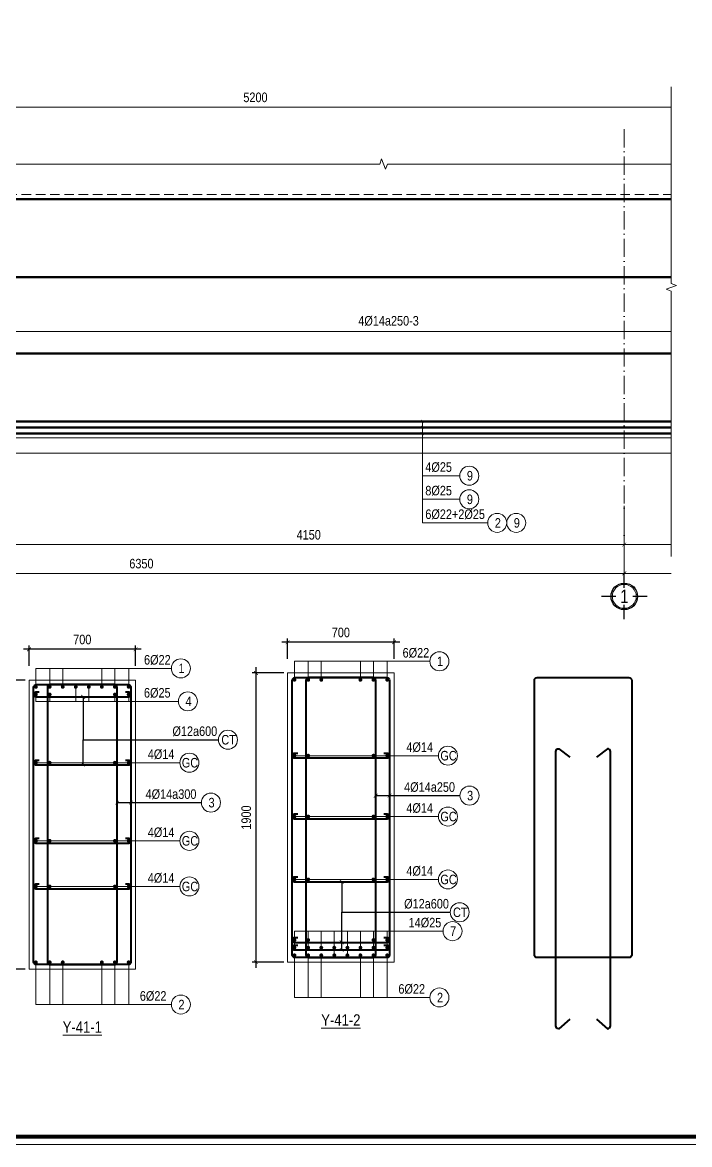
# Model space of a CAD drawing. Header units: millimetres. Extents: x 3014920 to 3563667, y -1638653 to -1356471.
# Drawn here: x 3249806 to 3254193, y -1620686 to -1613312 of the extents above; entities that cross this region are included whole.
import ezdxf
from ezdxf.enums import TextEntityAlignment as Align
from ezdxf.xclip import XClip

# ---------------------------------------------------------------- set-up
doc = ezdxf.new("R2010")
doc.units = ezdxf.units.MM
doc.header["$MEASUREMENT"] = 0
doc.header["$XCLIPFRAME"] = 0
doc.header["$PDMODE"] = 2
for name, pattern in [('6 TANG DIEN HINH 14-15$0$ACAD_ISO10W100', [18, 12, -3, 0, -3]), ('ACAD_ISO04W100', [30, 24, -3, 0, -3]), ('HIDDEN', [0.375, 0.25, -0.125])]:
    doc.linetypes.add(name, pattern=pattern)
doc.layers.get('0').update_dxf_attribs({"lineweight": 9})
doc.layers.get('Defpoints').update_dxf_attribs({"color": 10, "lineweight": 0})
for name, color, linetype, lineweight in [('2', 2, 'Continuous', 20), ('CDAI', 21, 'Continuous', 40), ('CTHEP', 50, 'Continuous', 50), ('DBAO', 90, 'Continuous', 13), ('DGIONG', 130, 'Continuous', 13), ('KTH', 154, 'Continuous', 9), ('Net khuat', 8, 'HIDDEN', 13), ('TEXT', 7, 'Continuous', 15), ('TRUC', 251, 'ACAD_ISO04W100', 9)]:
    doc.layers.add(name, color=color, linetype=linetype, lineweight=lineweight)
doc.layers.add('8', color=8, linetype='Continuous')
doc.styles.add('HELVECONDENSE', font='VHELVCN_0.TTF')
doc.styles.add('Star-HelCon', font='VHELVCN_0.TTF')
doc.styles.add('TTP-HelCon', font='VHELVCN_0.TTF')
doc.styles.add('VNI-HELVE-CONDENSE', font='VHELVCN_0.TTF')
doc.dimstyles.new('kc-25', dxfattribs={"dimtxt": 62.5, "dimasz": 20, "dimexe": 20, "dimexo": 50, "dimgap": 25, "dimtad": 3, "dimdec": 0, "dimzin": 0, "dimdsep": 46, "dimtxsty": 'VNI-HELVE-CONDENSE', "dimblk": 'DIM', "dimcen": 2.5, "dimclrd": 256, "dimclre": 154, "dimclrt": 7, "dimaunit": 1, "dimadec": 0, "dimazin": 0, "dimtfac": 1, "dimtdec": 0, "dimtix": 1, "dimtmove": 0, "dimatfit": 3, "dimldrblk": 'DOT', "dimfxl": 1, "dimtolj": 1, "dimtzin": 0, "dimarcsym": 0})
doc.dimstyles.new('TTP-25', dxfattribs={"dimscale": 25, "dimtxt": 2.5, "dimasz": 1, "dimexe": 1, "dimexo": 1, "dimgap": 0.09, "dimtad": 0, "dimdec": 4, "dimrnd": 1, "dimzin": 9, "dimdsep": 46, "dimtxsty": 'TTP-HelCon', "dimblk": 'ARCHTICK', "dimcen": 0.09, "dimdle": 1.5, "dimclrd": 256, "dimclre": 256, "dimclrt": 7, "dimadec": 0, "dimazin": 0, "dimtfac": 1, "dimtdec": 4, "dimtmove": 0, "dimatfit": 3, "dimldrblk": 'ARCHTICK', "dimfxl": 1, "dimtvp": 1, "dimtolj": 1, "dimtzin": 0, "dimarcsym": 0})

# ---------------------------------------------------------------- blocks, each defined once
blk = doc.blocks.new('_ArchTick')
at = {"color": 0, "linetype": 'ByBlock', "const_width": 0.15}
blk.add_lwpolyline([(-0.5, -0.5), (0.5, 0.5)], dxfattribs=at)
blk = doc.blocks.new('*D1970')
at = {"layer": 'Defpoints', "color": 0, "transparency": 16777216}
for p in [(67125, -602.9), (72424.8, -602.9), (67125, -901.2)]:
    blk.add_point(p, dxfattribs=at)
at = {"layer": 'KTH', "lineweight": -2, "transparency": 16777216}
for p, q in [((67125, -627.9), (67125, -926.2)), ((72424.8, -627.9), (72424.8, -926.2)), ((72462.3, -901.2), (67087.5, -901.2))]:
    blk.add_line(p, q, dxfattribs=at)
at = {"layer": 'KTH', "lineweight": -2, "transparency": 16777216, "xscale": 25, "yscale": 25, "zscale": 25}
for p, rotation in [((67125, -901.2), 179.9999999866598), ((72424.8, -901.2), 359.9999999866598)]:
    blk.add_blockref('_ArchTick', p, dxfattribs=dict(at, rotation=rotation))
at = {"layer": 'KTH', "color": 7, "transparency": 16777216, "insert": (69774.9, -831.3), "char_height": 62.5, "attachment_point": 5, "rotation": 360, "style": 'TTP-HelCon'}
blk.add_mtext('\\A1;4Þ14a250-3', dxfattribs=at)
blk = doc.blocks.new('*D1974')
at = {"layer": 'Defpoints', "color": 0, "transparency": 16777216}
for p in [(72374.8, 574), (67175, 200), (72374.8, 200)]:
    blk.add_point(p, dxfattribs=at)
at = {"layer": 'KTH', "lineweight": -2, "transparency": 16777216}
for p, q in [((67175, 225), (67175, 599)), ((72374.8, 225), (72374.8, 599)), ((67137.5, 574), (72412.3, 574))]:
    blk.add_line(p, q, dxfattribs=at)
at = {"layer": 'KTH', "lineweight": -2, "transparency": 16777216, "xscale": 25, "yscale": 25, "zscale": 25, "rotation": 180}
blk.add_blockref('_ArchTick', (67175, 574), dxfattribs=at)
at = {"layer": 'KTH', "lineweight": -2, "transparency": 16777216, "xscale": 25, "yscale": 25, "zscale": 25}
blk.add_blockref('_ArchTick', (72374.8, 574), dxfattribs=at)
at = {"layer": 'KTH', "color": 7, "transparency": 16777216, "insert": (68899.9, 637.8), "char_height": 62.5, "attachment_point": 5, "style": 'TTP-HelCon'}
blk.add_mtext('\\A1;5200', dxfattribs=at)
blk = doc.blocks.new('*D1976')
at = {"layer": 'Defpoints', "color": 0, "transparency": 16777216}
for p in [(64975, -2020.8), (71325, -2020.8), (71325, -2490.3)]:
    blk.add_point(p, dxfattribs=at)
at = {"layer": 'KTH', "lineweight": -2, "transparency": 16777216}
for p, q in [((64975, -2045.8), (64975, -2515.3)), ((71325, -2045.8), (71325, -2515.3)), ((64937.5, -2490.3), (71362.5, -2490.3))]:
    blk.add_line(p, q, dxfattribs=at)
at = {"layer": 'KTH', "lineweight": -2, "transparency": 16777216, "xscale": 25, "yscale": 25, "zscale": 25, "rotation": 180}
blk.add_blockref('_ArchTick', (64975, -2490.3), dxfattribs=at)
at = {"layer": 'KTH', "lineweight": -2, "transparency": 16777216, "xscale": 25, "yscale": 25, "zscale": 25}
blk.add_blockref('_ArchTick', (71325, -2490.3), dxfattribs=at)
at = {"layer": 'KTH', "color": 7, "transparency": 16777216, "insert": (68150, -2426.4), "char_height": 62.5, "attachment_point": 5, "style": 'TTP-HelCon'}
blk.add_mtext('\\A1;6350', dxfattribs=at)
blk = doc.blocks.new('*D1977')
at = {"layer": 'Defpoints', "color": 0, "transparency": 16777216}
for p in [(71325, -2020.8), (82475, -2020.8), (82475, -2490.3)]:
    blk.add_point(p, dxfattribs=at)
at = {"layer": 'KTH', "lineweight": -2, "transparency": 16777216}
for p, q in [((71325, -2045.8), (71325, -2515.3)), ((82475, -2045.8), (82475, -2515.3)), ((71287.5, -2490.3), (82512.5, -2490.3))]:
    blk.add_line(p, q, dxfattribs=at)
at = {"layer": 'KTH', "lineweight": -2, "transparency": 16777216, "xscale": 25, "yscale": 25, "zscale": 25, "rotation": 180}
blk.add_blockref('_ArchTick', (71325, -2490.3), dxfattribs=at)
at = {"layer": 'KTH', "lineweight": -2, "transparency": 16777216, "xscale": 25, "yscale": 25, "zscale": 25}
blk.add_blockref('_ArchTick', (82475, -2490.3), dxfattribs=at)
at = {"layer": 'KTH', "color": 7, "transparency": 16777216, "insert": (76900, -2426.4), "char_height": 62.5, "attachment_point": 5, "style": 'TTP-HelCon'}
blk.add_mtext('\\A1;11150', dxfattribs=at)
blk = doc.blocks.new('dau truc')
blk.add_circle((0, 0), 180)
at = {"layer": '8'}
for p, q in [((0, 127), (0, 345)), ((-127, 0), (-345, 0)), ((0, -345), (0, -127)), ((345, 0), (127, 0))]:
    blk.add_line(p, q, dxfattribs=at)
blk.add_circle((0, 0), 200, dxfattribs=at)
at = {"layer": 'TEXT', "style": 'HELVECONDENSE'}
blk.add_attdef('A', text='', height=233, dxfattribs=at).set_placement((0, 0), align=Align.MIDDLE)
blk = doc.blocks.new('*D2000')
at = {"layer": 'Defpoints', "color": 0, "transparency": 16777216}
for p in [(67175, -2020.8), (71325, -2020.8), (67175, -2300.6)]:
    blk.add_point(p, dxfattribs=at)
at = {"layer": 'KTH', "lineweight": -2, "transparency": 16777216}
for p, q in [((67175, -2045.8), (67175, -2325.6)), ((71325, -2045.8), (71325, -2325.6)), ((71362.5, -2300.6), (67137.5, -2300.6))]:
    blk.add_line(p, q, dxfattribs=at)
at = {"layer": 'KTH', "lineweight": -2, "transparency": 16777216, "xscale": 25, "yscale": 25, "zscale": 25, "rotation": 180}
blk.add_blockref('_ArchTick', (67175, -2300.6), dxfattribs=at)
at = {"layer": 'KTH', "lineweight": -2, "transparency": 16777216, "xscale": 25, "yscale": 25, "zscale": 25}
blk.add_blockref('_ArchTick', (71325, -2300.6), dxfattribs=at)
at = {"layer": 'KTH', "color": 7, "transparency": 16777216, "insert": (69250, -2236.8), "char_height": 62.5, "attachment_point": 5, "style": 'TTP-HelCon'}
blk.add_mtext('\\A1;4150', dxfattribs=at)
blk = doc.blocks.new('DIM')
h = blk.add_hatch(color=1)
h.paths.add_polyline_path([(0.49, 0.29, 1), (0.29, 0.49), (-0.19, 0), (0.19, 0)])
h.paths.add_polyline_path([(0.19, 0), (-0.19, 0), (-0.49, -0.29, 1), (-0.29, -0.49)])
at = {"color": 9}
for p, q in [((-0.19, 0), (-1.5, 0)), ((0.19, 0), (1.5, 0))]:
    blk.add_line(p, q, dxfattribs=at)
at = {"color": 1}
for p, q in [((-0.49, -0.29), (0.29, 0.49)), ((-0.29, -0.49), (0.49, 0.29)), ((-0.19, 0), (0.19, 0))]:
    blk.add_line(p, q, dxfattribs=at)
blk.add_arc((-0.39, -0.39), 0.138, 135, 315, dxfattribs=at)
blk = doc.blocks.new('*D2004')
at = {"layer": 'Defpoints', "color": 0, "transparency": 16777216}
for p in [(71325, -2020.8), (74874.8, -2020.8), (74874.8, -2300.6)]:
    blk.add_point(p, dxfattribs=at)
at = {"layer": 'KTH', "lineweight": -2, "transparency": 16777216}
for p, q in [((71325, -2045.8), (71325, -2325.6)), ((74874.8, -2045.8), (74874.8, -2325.6)), ((71287.5, -2300.6), (74912.3, -2300.6))]:
    blk.add_line(p, q, dxfattribs=at)
at = {"layer": 'KTH', "lineweight": -2, "transparency": 16777216, "xscale": 25, "yscale": 25, "zscale": 25, "rotation": 180}
blk.add_blockref('_ArchTick', (71325, -2300.6), dxfattribs=at)
at = {"layer": 'KTH', "lineweight": -2, "transparency": 16777216, "xscale": 25, "yscale": 25, "zscale": 25}
blk.add_blockref('_ArchTick', (74874.8, -2300.6), dxfattribs=at)
at = {"layer": 'KTH', "color": 7, "transparency": 16777216, "insert": (73099.9, -2236.8), "char_height": 62.5, "attachment_point": 5, "style": 'TTP-HelCon'}
blk.add_mtext('\\A1;3550', dxfattribs=at)
blk = doc.blocks.new('*D1032')
at = {"layer": 'Defpoints', "color": 0, "ltscale": 500, "transparency": 16777216}
for p in [(3249849.6, -1617430.6), (3249849.6, -1617563.9), (3250549.6, -1617563.9)]:
    blk.add_point(p, dxfattribs=at)
at = {"layer": 'KTH', "lineweight": -2, "ltscale": 500, "transparency": 16777216}
for p, q in [((3249849.6, -1617538.9), (3249849.6, -1617405.6)), ((3250549.6, -1617538.9), (3250549.6, -1617405.6)), ((3250587.1, -1617430.6), (3249812.1, -1617430.6))]:
    blk.add_line(p, q, dxfattribs=at)
at = {"layer": 'KTH', "lineweight": -2, "ltscale": 500, "transparency": 16777216, "xscale": 25, "yscale": 25, "zscale": 25, "rotation": 180}
blk.add_blockref('_ArchTick', (3249849.6, -1617430.6), dxfattribs=at)
at = {"layer": 'KTH', "lineweight": -2, "ltscale": 500, "transparency": 16777216, "xscale": 25, "yscale": 25, "zscale": 25}
blk.add_blockref('_ArchTick', (3250549.6, -1617430.6), dxfattribs=at)
at = {"layer": 'KTH', "color": 7, "ltscale": 500, "transparency": 16777216, "insert": (3250199.6, -1617366.8), "char_height": 62.5, "attachment_point": 5, "style": 'TTP-HelCon'}
blk.add_mtext('\\A1;700', dxfattribs=at)
blk = doc.blocks.new('*D1033')
at = {"layer": 'Defpoints', "color": 0, "ltscale": 500, "transparency": 16777216}
for p in [(3251549.7, -1617586.6), (3251341.4, -1619486.6), (3251549.7, -1619486.6)]:
    blk.add_point(p, dxfattribs=at)
at = {"layer": 'KTH', "lineweight": -2, "ltscale": 500, "transparency": 16777216}
for p, q in [((3251341.4, -1617549.1), (3251341.4, -1619524.1)), ((3251524.7, -1617586.6), (3251316.4, -1617586.6)), ((3251524.7, -1619486.6), (3251316.4, -1619486.6))]:
    blk.add_line(p, q, dxfattribs=at)
at = {"layer": 'KTH', "lineweight": -2, "ltscale": 500, "transparency": 16777216, "xscale": 25, "yscale": 25, "zscale": 25}
for p, rotation in [((3251341.4, -1617586.6), 90), ((3251341.4, -1619486.6), 270)]:
    blk.add_blockref('_ArchTick', p, dxfattribs=dict(at, rotation=rotation))
at = {"layer": 'KTH', "color": 7, "ltscale": 500, "transparency": 16777216, "insert": (3251277.6, -1618536.6), "char_height": 62.5, "attachment_point": 5, "rotation": 90, "style": 'TTP-HelCon'}
blk.add_mtext('\\A1;1900', dxfattribs=at)
blk = doc.blocks.new('*D1034')
at = {"layer": 'Defpoints', "color": 0, "ltscale": 500, "transparency": 16777216}
for p in [(3251549.7, -1617384.4), (3251549.7, -1617517.6), (3252249.7, -1617517.6)]:
    blk.add_point(p, dxfattribs=at)
at = {"layer": 'KTH', "lineweight": -2, "ltscale": 500, "transparency": 16777216}
for p, q in [((3252287.2, -1617384.4), (3251512.2, -1617384.4)), ((3251549.7, -1617492.6), (3251549.7, -1617359.4)), ((3252249.7, -1617492.6), (3252249.7, -1617359.4))]:
    blk.add_line(p, q, dxfattribs=at)
at = {"layer": 'KTH', "lineweight": -2, "ltscale": 500, "transparency": 16777216, "xscale": 25, "yscale": 25, "zscale": 25, "rotation": 180}
blk.add_blockref('_ArchTick', (3251549.7, -1617384.4), dxfattribs=at)
at = {"layer": 'KTH', "lineweight": -2, "ltscale": 500, "transparency": 16777216, "xscale": 25, "yscale": 25, "zscale": 25}
blk.add_blockref('_ArchTick', (3252249.7, -1617384.4), dxfattribs=at)
at = {"layer": 'KTH', "color": 7, "ltscale": 500, "transparency": 16777216, "insert": (3251899.7, -1617320.5), "char_height": 62.5, "attachment_point": 5, "style": 'TTP-HelCon'}
blk.add_mtext('\\A1;700', dxfattribs=at)
blk = doc.blocks.new('*D1035')
at = {"layer": 'Defpoints', "color": 0, "ltscale": 500, "transparency": 16777216}
for p in [(3249849.6, -1617632.9), (3249641.4, -1619532.9), (3249849.6, -1619532.9)]:
    blk.add_point(p, dxfattribs=at)
at = {"layer": 'KTH', "lineweight": -2, "ltscale": 500, "transparency": 16777216}
for p, q in [((3249641.4, -1617595.4), (3249641.4, -1619570.4)), ((3249824.6, -1617632.9), (3249616.4, -1617632.9)), ((3249824.6, -1619532.9), (3249616.4, -1619532.9))]:
    blk.add_line(p, q, dxfattribs=at)
at = {"layer": 'KTH', "lineweight": -2, "ltscale": 500, "transparency": 16777216, "xscale": 25, "yscale": 25, "zscale": 25}
for p, rotation in [((3249641.4, -1617632.9), 90), ((3249641.4, -1619532.9), 270)]:
    blk.add_blockref('_ArchTick', p, dxfattribs=dict(at, rotation=rotation))
at = {"layer": 'KTH', "color": 7, "ltscale": 500, "transparency": 16777216, "insert": (3249577.6, -1618582.9), "char_height": 62.5, "attachment_point": 5, "rotation": 90, "style": 'TTP-HelCon'}
blk.add_mtext('\\A1;1900', dxfattribs=at)
blk = doc.blocks.new('CHG_XX_Khung ten')
blk.add_lwpolyline([(15, 579), (826, 579), (826, 15), (15, 15)], close=True)
at = {"color": 4, "linetype": 'Continuous', "const_width": 1}
blk.add_lwpolyline([(17, 577), (824, 577), (824, 17), (17, 17)], close=True, dxfattribs=at)
blk = doc.blocks.new('2Y-41')
at = {"layer": 'CTHEP'}
for p, q in [((82396.41101, -543.33333), (55377.68973, -543.33334)), ((82406.41441, -1042.98856), (55385.81644, -1048.01558))]:
    blk.add_line(p, q, dxfattribs=at)
for points in [[(55298.38218, -530), (55298.38218, -30), (82444.99991, -30)], [(55299.54167, -870), (55299.54167, -1570), (82444.99991, -1570), (82444.99991, -870)], [(64374.9999, -1491.05196), (74874.81131, -1491.05413)], [(64374.9999, -1531.05195), (74874.81131, -1531.05413)]]:
    blk.add_lwpolyline(points, dxfattribs=at)
at = {"layer": 'DBAO', "linetype": 'Continuous'}
blk.add_line((55275.26113, -1600), (82474.99991, -1600), dxfattribs=at)
at = {"layer": 'DBAO', "linetype": 'Continuous', "flags": 128}
blk.add_lwpolyline([(55274.99991, 0), (55275.27746, -1700), (82474.99991, -1700), (82474.99991, 0)], dxfattribs=at)
at = {"layer": 'DGIONG', "linetype": 'Continuous', "flags": 128}
blk.add_lwpolyline([(72424.78985, 200), (69767.04188, 200), (69754.54188, 165.65653), (69729.54188, 234.34347), (69717.04188, 200), (67124.96664, 200.00195)], dxfattribs=at)
at = {"layer": 'DGIONG'}
for centre in [(70305.78773, -1848.27816), (70305.78768, -2003.25916), (70489.48068, -2158.24011), (70614.48068, -2158.24011)]:
    blk.add_circle(centre, 62.5, dxfattribs=at)
at = {"layer": 'Net khuat', "ltscale": 250}
blk.add_line((67174.98164, 0.00195), (72374.78985, 0), dxfattribs=at)
at = {"layer": 'TRUC', "linetype": '6 TANG DIEN HINH 14-15$0$ACAD_ISO10W100', "ltscale": 10, "elevation": 0}
blk.add_lwpolyline([(71324.99991, 429.57332), (71324.99991, -2341.26711)], dxfattribs=at)
at = {"layer": '2', "ltscale": 300}
ref = blk.add_blockref('dau truc', (71324.99991, -2641.13717), dxfattribs=dict(at, xscale=0.436713129747659, yscale=0.436713129747659, zscale=0.436713129747659))
ref.add_attrib('A', '1', dxfattribs={"layer": 'TEXT', "height": 87.5, "style": 'HELVECONDENSE'}).set_placement((71324.99991, -2641.13717), align=Align.MIDDLE)
at = {"layer": 'TEXT', "style": 'TTP-HelCon'}
for s, p in [('4Þ25', (70016.67285, -1822.42516, 0)), ('8Þ25', (70016.6728, -1977.40617, 0)), ('6Þ22+2Þ25', (70016.6728, -2132.38717, 0))]:
    blk.add_text(s, height=62.5, dxfattribs=at).set_placement(p)
at = {"layer": 'TEXT', "style": 'Star-HelCon'}
for s, p in [('9', (70309.95439, -1848.27816)), ('9', (70309.95434, -2003.25916)), ('2', (70493.64734, -2158.24011)), ('9', (70618.64734, -2158.24011))]:
    blk.add_text(s, height=62.5, dxfattribs=at).set_placement(p, align=Align.MIDDLE)
at = {"layer": 'KTH', "color": 5}
for base, p1, p2, picture, middle in [((72374.78985, 574.00461), (67174.98164, 200.00191), (72374.78985, 200), '*D1974', (68899.89488, 574.00461)), ((71324.99991, -2490.27263), (64974.99991, -2020.77826), (71324.99991, -2020.77826), '*D1976', (68149.99991, -2490.27263))]:
    dim = blk.add_linear_dim(base=base, p1=p1, p2=p2, dimstyle='TTP-25', override={"dimtmove": 1}, dxfattribs=at)
    dim.commit()
    dim.dimension.update_dxf_attribs({"geometry": picture, "text_midpoint": middle, "dimtype": 160})
at = {"layer": 'KTH'}
dim = blk.add_linear_dim(base=(67124.9924, -901.20007), p1=(72424.81744, -602.86333), p2=(67124.9924, -602.86333), angle=179.999999987, text='4Þ14a250-3', dimstyle='TTP-25', override={"dimtmove": 1}, dxfattribs=at)
dim.commit()
dim.dimension.update_dxf_attribs({"geometry": '*D1970', "text_midpoint": (69774.90492, -831.28341)})
for base, p2, picture, middle in [((67174.9999, -2300.62409), (67174.9999, -2020.77826), '*D2000', (69249.9999, -2236.79075)), ((74874.81131, -2300.62409), (74874.81131, -2020.77826), '*D2004', (73099.90561, -2236.79075))]:
    dim = blk.add_linear_dim(base=base, p1=(71324.99991, -2020.77826), p2=p2, angle=180, dimstyle='TTP-25', override={"dimtmove": 1}, dxfattribs=at)
    dim.commit()
    dim.dimension.update_dxf_attribs({"geometry": picture, "text_midpoint": middle})
at = {"layer": 'KTH', "color": 5}
dim = blk.add_linear_dim(base=(82474.99991, -2490.27263), p1=(71324.99991, -2020.77826), p2=(82474.99991, -2020.77826), dimstyle='TTP-25', override={"dimtmove": 1}, dxfattribs=at)
dim.commit()
dim.dimension.update_dxf_attribs({"geometry": '*D1977', "text_midpoint": (76899.99991, -2426.4393)})
at = {"layer": 'DGIONG'}
for points in [[(69998.161, -1531.05412), (69998.16077, -2003.25911), (70243.28768, -2003.25911)], [(69998.16105, -1491.05413), (69998.16082, -1848.27811), (70243.28773, -1848.27811)], [(69998.16095, -1571.05412), (69998.16077, -2158.24011), (70426.98068, -2158.24011)]]:
    blk.add_leader(points, dimstyle='kc-25', override={"dimtad": 0, "dimldrblk": 'ArchTick', "dimfxl": 100, "dimarcsym": 1}, dxfattribs=at)

msp = doc.modelspace()

# ---------------------------------------------------------------- linework, layer by layer
at = {"layer": 'CDAI', "elevation": 0}
for points in [[(3251598.40864, -1617616.61203), (3252200.90864, -1617616.61203, -0.4142135624), (3252219.65864, -1617635.36203), (3252219.65864, -1619437.86203, -0.4142135624), (3252200.90864, -1619456.61203), (3251598.40864, -1619456.61203, -0.4142135624), (3251579.65864, -1619437.86203), (3251579.65864, -1617635.36203, -0.4142135624)], [(3252110.19435, -1617616.61203), (3251689.12292, -1617616.61203, 0.4142135624), (3251670.37292, -1617635.36203), (3251670.37292, -1619437.86203, 0.4142135624), (3251689.12292, -1619456.61203), (3252110.19435, -1619456.61203, 0.4142135624), (3252128.94435, -1619437.86203), (3252128.94435, -1617635.36203, 0.4142135624)], [(3253191.19296, -1617616.61203), (3253793.69296, -1617616.61203, -0.4142135624), (3253812.44296, -1617635.36203), (3253812.44296, -1619437.86203, -0.4142135624), (3253793.69296, -1619456.61203), (3253191.19296, -1619456.61203, -0.4142135624), (3253172.44296, -1619437.86203), (3253172.44296, -1617635.36203, -0.4142135624)], [(3249898.37541, -1617662.88656), (3250500.87541, -1617662.88656, -0.4142135624), (3250519.62541, -1617681.63656), (3250519.62541, -1619484.13656, -0.4142135624), (3250500.87541, -1619502.88656), (3249898.37541, -1619502.88656, -0.4142135624), (3249879.62541, -1619484.13656), (3249879.62541, -1617681.63656, -0.4142135624)], [(3250410.16113, -1617662.88656), (3249989.0897, -1617662.88656, 0.4142135624), (3249970.3397, -1617681.63656), (3249970.3397, -1619484.13657, 0.4142135624), (3249989.0897, -1619502.88657), (3250410.16113, -1619502.88656, 0.4142135624), (3250428.91113, -1619484.13656), (3250428.91113, -1617681.63656, 0.4142135624)]]:
    msp.add_lwpolyline(points, format="xyb", close=True, dxfattribs=at)
for points in [[(3249916.5454, -1617712.88656), (3249894.62541, -1617712.88656, 0.4142135624), (3249879.62541, -1617727.88656, 0.4142135624), (3249894.62541, -1617742.88656), (3250504.62541, -1617742.88656, 0.4142135624), (3250519.62541, -1617727.88656, 0.4142135624), (3250504.62541, -1617712.88656), (3250482.70542, -1617712.88656)], [(3251616.57863, -1618114.94536), (3251594.65864, -1618114.94536, 0.4142135624), (3251579.65864, -1618129.94536, 0.4142135624), (3251594.65864, -1618144.94536), (3252204.65864, -1618144.94536, 0.4142135624), (3252219.65864, -1618129.94536, 0.4142135624), (3252204.65864, -1618114.94536), (3252182.73864, -1618114.94536)], [(3253404.74981, -1619861.34976), (3253331.90725, -1619924.28318, -0.4142135624), (3253313.15725, -1619905.53318), (3253313.15725, -1618103.03318, -0.4142135624), (3253331.90725, -1618084.28318), (3253404.74981, -1618140.68795)], [(3253580.13612, -1619861.34976), (3253652.97868, -1619924.28318, 0.4142135624), (3253671.72868, -1619905.53318), (3253671.72868, -1618103.03318, 0.4142135624), (3253652.97868, -1618084.28318), (3253580.13612, -1618140.68795)], [(3249916.5454, -1618161.21989), (3249894.62541, -1618161.21989, 0.4142135624), (3249879.62541, -1618176.21989, 0.4142135624), (3249894.62541, -1618191.21989), (3250504.62541, -1618191.21989, 0.4142135624), (3250519.62541, -1618176.21989, 0.4142135624), (3250504.62541, -1618161.21989), (3250482.70542, -1618161.21989)], [(3251616.57863, -1618514.94536), (3251594.65864, -1618514.94536, 0.4142135624), (3251579.65864, -1618529.94536, 0.4142135624), (3251594.65864, -1618544.94536), (3252204.65864, -1618544.94536, 0.4142135624), (3252219.65864, -1618529.94536, 0.4142135624), (3252204.65864, -1618514.94536), (3252182.73864, -1618514.94536)], [(3249916.5454, -1618674.55323), (3249894.62541, -1618674.55323, 0.4142135624), (3249879.62541, -1618689.55323, 0.4142135624), (3249894.62541, -1618704.55323), (3250504.62541, -1618704.55323, 0.4142135624), (3250519.62541, -1618689.55323, 0.4142135624), (3250504.62541, -1618674.55323), (3250482.70542, -1618674.55323)], [(3251616.57863, -1618928.27869), (3251594.65864, -1618928.27869, 0.4142135624), (3251579.65864, -1618943.27869, 0.4142135624), (3251594.65864, -1618958.27869), (3252204.65864, -1618958.27869, 0.4142135624), (3252219.65864, -1618943.27869, 0.4142135624), (3252204.65864, -1618928.27869), (3252182.73864, -1618928.27869)], [(3249916.5454, -1618974.55323), (3249894.62541, -1618974.55323, 0.4142135624), (3249879.62541, -1618989.55323, 0.4142135624), (3249894.62541, -1619004.55323), (3250504.62541, -1619004.55323, 0.4142135624), (3250519.62541, -1618989.55323, 0.4142135624), (3250504.62541, -1618974.55323), (3250482.70542, -1618974.55323)], [(3251616.57863, -1619326.61203), (3251594.65864, -1619326.61203, 0.4142135624), (3251579.65864, -1619341.61203, 0.4142135624), (3251594.65864, -1619356.61203), (3252204.65864, -1619356.61203, 0.4142135624), (3252219.65864, -1619341.61203, 0.4142135624), (3252204.65864, -1619326.61203), (3252182.73864, -1619326.61203)], [(3251616.57863, -1619376.61203), (3251594.65864, -1619376.61203, 0.4142135624), (3251579.65864, -1619391.61203, 0.4142135624), (3251594.65864, -1619406.61203), (3252204.65864, -1619406.61203, 0.4142135624), (3252219.65864, -1619391.61203, 0.4142135624), (3252204.65864, -1619376.61203), (3252182.73864, -1619376.61203)]]:
    msp.add_lwpolyline(points, format="xyb", dxfattribs=at)
at = {"layer": 'CTHEP', "const_width": 12.5, "elevation": 0}
for points in [[(3251588.40864, -1617631.61203, 1), (3251600.90864, -1617631.61203, 1)], [(3251679.12292, -1617631.61203, -1), (3251691.62292, -1617631.61203, -1)], [(3251764.83721, -1617631.61203, -1), (3251777.33721, -1617631.61203, -1)], [(3252034.48006, -1617631.61203, 1), (3252021.98006, -1617631.61203, 1)], [(3252120.19435, -1617631.61203, 1), (3252107.69435, -1617631.61203, 1)], [(3252198.40864, -1617631.61203, 1), (3252210.90864, -1617631.61203, 1)], [(3249888.37541, -1617677.88656, 1), (3249900.87541, -1617677.88656, 1)], [(3249979.0897, -1617677.88656, -1), (3249991.5897, -1617677.88656, -1)], [(3250064.80398, -1617677.88656, -1), (3250077.30398, -1617677.88656, -1)], [(3250150.51827, -1617677.88656, -1), (3250163.01827, -1617677.88656, -1)], [(3250248.73256, -1617677.88656, 1), (3250236.23256, -1617677.88656, 1)], [(3250334.44684, -1617677.88656, 1), (3250321.94684, -1617677.88656, 1)], [(3250420.16113, -1617677.88656, 1), (3250407.66113, -1617677.88656, 1)], [(3250498.37541, -1617677.88656, 1), (3250510.87541, -1617677.88656, 1)], [(3249888.37541, -1617727.88656, 1), (3249900.87541, -1617727.88656, 1)], [(3250498.37541, -1617727.88656, 1), (3250510.87541, -1617727.88656, 1)], [(3251588.40864, -1618129.94536, 1), (3251600.90864, -1618129.94536, 1)], [(3251679.12292, -1618129.94536, 1), (3251691.62292, -1618129.94536, 1)], [(3252107.69435, -1618129.94536, 1), (3252120.19435, -1618129.94536, 1)], [(3252198.40864, -1618129.94536, 1), (3252210.90864, -1618129.94536, 1)], [(3249888.37541, -1618176.21989, 1), (3249900.87541, -1618176.21989, 1)], [(3249979.0897, -1618176.2199, 1), (3249991.5897, -1618176.2199, 1)], [(3250407.66113, -1618176.21989, 1), (3250420.16113, -1618176.21989, 1)], [(3250498.37541, -1618176.21989, 1), (3250510.87541, -1618176.21989, 1)], [(3251588.40864, -1618529.94536, 1), (3251600.90864, -1618529.94536, 1)], [(3251679.12292, -1618529.94536, 1), (3251691.62292, -1618529.94536, 1)], [(3252107.69435, -1618529.94536, 1), (3252120.19435, -1618529.94536, 1)], [(3252198.40864, -1618529.94536, 1), (3252210.90864, -1618529.94536, 1)], [(3249888.37541, -1618689.55323, 1), (3249900.87541, -1618689.55323, 1)], [(3249979.0897, -1618689.55323, 1), (3249991.5897, -1618689.55323, 1)], [(3250407.66113, -1618689.55323, 1), (3250420.16113, -1618689.55323, 1)], [(3250498.37541, -1618689.55323, 1), (3250510.87541, -1618689.55323, 1)], [(3251588.40864, -1618943.27869, 1), (3251600.90864, -1618943.27869, 1)], [(3251679.12292, -1618943.2787, 1), (3251691.62292, -1618943.2787, 1)], [(3252107.69435, -1618943.27869, 1), (3252120.19435, -1618943.27869, 1)], [(3252198.40864, -1618943.27869, 1), (3252210.90864, -1618943.27869, 1)], [(3249888.37541, -1618989.55323, 1), (3249900.87541, -1618989.55323, 1)], [(3249979.0897, -1618989.55323, 1), (3249991.5897, -1618989.55323, 1)], [(3250407.66113, -1618989.55323, 1), (3250420.16113, -1618989.55323, 1)], [(3250498.37541, -1618989.55323, 1), (3250510.87541, -1618989.55323, 1)], [(3251588.40864, -1619341.61203, -1), (3251600.90864, -1619341.61203, -1)], [(3251588.40864, -1619391.61203, -1), (3251600.90864, -1619391.61203, -1)], [(3251679.12292, -1619341.61203, 1), (3251691.62292, -1619341.61203, 1)], [(3251679.12292, -1619391.61203, 1), (3251691.62292, -1619391.61203, 1)], [(3251764.83721, -1619391.61203, 1), (3251777.33721, -1619391.61203, 1)], [(3251850.55149, -1619391.61203, 1), (3251863.05149, -1619391.61203, 1)], [(3251948.76578, -1619391.61203, -1), (3251936.26578, -1619391.61203, -1)], [(3252034.48006, -1619391.61203, -1), (3252021.98006, -1619391.61203, -1)], [(3252120.19435, -1619341.61203, -1), (3252107.69435, -1619341.61203, -1)], [(3252120.19435, -1619391.61203, -1), (3252107.69435, -1619391.61203, -1)], [(3252198.40864, -1619341.61203, -1), (3252210.90864, -1619341.61203, -1)], [(3252198.40864, -1619391.61203, -1), (3252210.90864, -1619391.61203, -1)], [(3249888.37541, -1619487.88656, 1), (3249900.87541, -1619487.88656, 1)], [(3249979.0897, -1619487.88656, 1), (3249991.5897, -1619487.88656, 1)], [(3250064.80398, -1619487.88656, 1), (3250077.30398, -1619487.88656, 1)], [(3250334.44684, -1619487.88656, -1), (3250321.94684, -1619487.88656, -1)], [(3250420.16113, -1619487.88656, -1), (3250407.66113, -1619487.88656, -1)], [(3250498.37541, -1619487.88656, 1), (3250510.87541, -1619487.88656, 1)], [(3251588.40864, -1619441.61203, 1), (3251600.90864, -1619441.61203, 1)], [(3251679.12292, -1619441.61203, 1), (3251691.62292, -1619441.61203, 1)], [(3251764.83721, -1619441.61203, 1), (3251777.33721, -1619441.61203, 1)], [(3251850.55149, -1619441.61203, 1), (3251863.05149, -1619441.61203, 1)], [(3251948.76578, -1619441.61203, -1), (3251936.26578, -1619441.61203, -1)], [(3252034.48006, -1619441.61203, -1), (3252021.98006, -1619441.61203, -1)], [(3252120.19435, -1619441.61203, -1), (3252107.69435, -1619441.61203, -1)], [(3252198.40864, -1619441.61203, 1), (3252210.90864, -1619441.61203, 1)]]:
    msp.add_lwpolyline(points, format="xyb", close=True, dxfattribs=at)
at = {"layer": 'DBAO', "elevation": 0, "flags": 128}
for points in [[(3251549.65864, -1617586.61203), (3252249.65864, -1617586.61203)], [(3252249.65864, -1617586.61203), (3252249.65864, -1619486.61203), (3251549.65864, -1619486.61203), (3251549.65864, -1617586.61203)], [(3249849.62541, -1617632.88656), (3250549.62541, -1617632.88656)], [(3250549.62541, -1617632.88656), (3250549.62541, -1619532.88656), (3249849.62541, -1619532.88656), (3249849.62541, -1617632.88656)]]:
    msp.add_lwpolyline(points, dxfattribs=at)
at = {"layer": 'DGIONG'}
for p, q in [((3249894.62541, -1617677.88656), (3249894.62541, -1617556.13656)), ((3249894.62541, -1617556.13656), (3250785.22192, -1617556.13656)), ((3249985.3397, -1617677.88656), (3249985.3397, -1617556.13656)), ((3250071.05398, -1617677.88656), (3250071.05398, -1617556.13656)), ((3250328.19684, -1617677.88656), (3250328.19684, -1617556.13656)), ((3250413.91113, -1617677.88656), (3250413.91113, -1617556.13656)), ((3250504.62541, -1617677.88656), (3250504.62541, -1617556.13656)), ((3251594.65864, -1617631.61203), (3251594.65864, -1617509.86203)), ((3251594.65864, -1617509.86203), (3252485.25515, -1617509.86203)), ((3251685.37292, -1617631.61203), (3251685.37292, -1617509.86203)), ((3251771.08721, -1617631.61203), (3251771.08721, -1617509.86203)), ((3252028.23006, -1617631.61203), (3252028.23006, -1617509.86203)), ((3252113.94435, -1617631.61203), (3252113.94435, -1617509.86203)), ((3252204.65864, -1617631.61203), (3252204.65864, -1617509.86203)), ((3250156.76827, -1617772.88656), (3250156.76827, -1617677.88656)), ((3250242.48256, -1617772.88656), (3250242.48256, -1617677.88656)), ((3249894.62541, -1617727.88656), (3249894.62541, -1617772.88656)), ((3249894.62541, -1617772.88656), (3250831.44736, -1617772.88656)), ((3250504.62541, -1617727.88656), (3250504.62541, -1617772.88656)), ((3251594.65864, -1618129.94536), (3252541.2197, -1618129.94536)), ((3249894.62541, -1618176.21989), (3250841.18648, -1618176.2199)), ((3251594.65864, -1618529.94536), (3252541.2197, -1618529.94536)), ((3249894.62541, -1618689.55323), (3250841.18648, -1618689.55323)), ((3251594.65864, -1618943.27869), (3252541.2197, -1618943.2787)), ((3249894.62541, -1618989.55323), (3250841.18648, -1618989.55323)), ((3251594.65864, -1619283.21603), (3252571.41002, -1619283.21603)), ((3251594.65864, -1619391.61203), (3251594.65864, -1619283.21603)), ((3251685.37292, -1619391.61203), (3251685.37292, -1619283.21603)), ((3251771.08721, -1619391.61203), (3251771.08721, -1619283.21603)), ((3251856.80149, -1619283.21603), (3251856.80149, -1619441.61203)), ((3251942.51578, -1619283.21603), (3251942.51578, -1619441.61203)), ((3252028.23006, -1619391.61203), (3252028.23006, -1619283.21603)), ((3252113.94435, -1619391.61203), (3252113.94435, -1619283.21603)), ((3252204.65864, -1619391.61203), (3252204.65864, -1619283.21603)), ((3251594.65864, -1619719.01385), (3251594.65864, -1619441.61203)), ((3251685.37292, -1619441.61203), (3251685.37292, -1619719.01385)), ((3251771.08721, -1619441.61203), (3251771.08721, -1619719.01385)), ((3252028.23006, -1619441.61203), (3252028.23006, -1619719.01385)), ((3252113.94435, -1619441.61203), (3252113.94435, -1619719.01385)), ((3252204.65864, -1619719.01385), (3252204.65864, -1619441.61203)), ((3249894.62541, -1619765.28839), (3249894.62541, -1619487.88656)), ((3249985.3397, -1619487.88656), (3249985.3397, -1619765.28839)), ((3250071.05398, -1619487.88656), (3250071.05398, -1619765.28839)), ((3250328.19684, -1619487.88656), (3250328.19684, -1619765.28839)), ((3250413.91113, -1619487.88656), (3250413.91113, -1619765.28839)), ((3250504.62541, -1619765.28839), (3250504.62541, -1619487.88656)), ((3249894.62541, -1619765.28839), (3250785.22192, -1619765.28839)), ((3251594.65864, -1619719.01385), (3252485.25515, -1619719.01385))]:
    msp.add_line(p, q, dxfattribs=at)
at = {"layer": 'DGIONG', "linetype": 'Continuous', "elevation": 0, "flags": 128}
msp.add_lwpolyline([(3254071.98112, -1616820.02366), (3254071.98121, -1615077.69482), (3254037.63774, -1615065.19482), (3254106.32467, -1615040.19482), (3254071.98121, -1615027.69482), (3254071.9811, -1613734.5046)], dxfattribs=at)
at = {"layer": 'DGIONG'}
for centre in [(3252547.75515, -1617509.86203), (3250847.72192, -1617556.13656), (3250893.94736, -1617772.88656), (3251157.47552, -1618025.1651), (3252603.7197, -1618129.94536), (3250903.68648, -1618176.2199), (3252745.58547, -1618392.28889), (3251045.55225, -1618438.56342), (3252603.7197, -1618529.94536), (3250903.68648, -1618689.55323), (3252603.7197, -1618943.2787), (3250903.68648, -1618989.55323), (3252680.82259, -1619159.06449), (3252633.91002, -1619283.21603), (3252547.75515, -1619719.01385), (3250847.72192, -1619765.28839)]:
    msp.add_circle(centre, 62.5, dxfattribs=at)
at = {"layer": 'Net khuat', "ltscale": 250}
msp.add_line((3249897.61106, -1618185.9887), (3249897.61856, -1618185.9887), dxfattribs=at)

# ---------------------------------------------------------------- block references
at = {"layer": 'DGIONG', "color": 5}
ref = msp.add_blockref('2Y-41', (3182438.34384, -1614441.93228), dxfattribs=at)
XClip(ref).set_block_clipping_path([(54015.2592428899, -3210.2955687691), (71633.6372489939, 941.6452664349)])

# ---------------------------------------------------------------- texts
at = {"layer": 'TEXT', "style": 'TTP-HelCon'}
for s, p in [('6Þ22', (3250605.58375, -1617531.13656)), ('6Þ22', (3252305.61697, -1617484.86203)), ('6Þ25', (3250605.06809, -1617747.88656)), ('Þ12a600', (3250792.3901, -1618000.1651)), ('4Þ14', (3252330.38443, -1618104.94536)), ('4Þ14', (3250630.35121, -1618151.2199)), ('4Þ14a300', (3250615.70395, -1618413.56342)), ('4Þ14a250', (3252315.73717, -1618367.28889)), ('4Þ14', (3252330.38443, -1618504.94536)), ('4Þ14', (3250630.35121, -1618664.55323)), ('4Þ14', (3252330.38443, -1618918.2787)), ('4Þ14', (3250630.35121, -1618964.55323)), ('Þ12a600', (3252315.73717, -1619134.06449)), ('14Þ25', (3252345.03075, -1619258.21603)), ('6Þ22', (3250578.08375, -1619740.28839)), ('6Þ22', (3252278.11697, -1619694.01385))]:
    msp.add_text(s, height=62.5, dxfattribs=at).set_placement(p)
at = {"layer": 'TEXT', "style": 'Star-HelCon'}
for s, p in [('1', (3252551.92181, -1617509.86203)), ('1', (3250851.88859, -1617556.13656)), ('4', (3250898.11402, -1617772.88656)), ('CT', (3251161.64219, -1618025.1651)), ('GC', (3250907.85314, -1618176.2199)), ('GC', (3252607.88637, -1618129.94536)), ('3', (3252749.75214, -1618392.28889)), ('3', (3251049.71891, -1618438.56342)), ('GC', (3252607.88637, -1618529.94536)), ('GC', (3250907.85314, -1618689.55323)), ('GC', (3250907.85314, -1618989.55323)), ('GC', (3252607.88637, -1618943.2787)), ('CT', (3252684.98926, -1619159.06449)), ('7', (3252638.07668, -1619283.21603)), ('2', (3252551.92181, -1619719.01385)), ('2', (3250851.88859, -1619765.28839))]:
    msp.add_text(s, height=62.5, dxfattribs=at).set_placement(p, align=Align.MIDDLE)
at = {"layer": 'TEXT', "style": 'TTP-HelCon'}
for s, p in [('%%UY-41-2', (3251899.65864, -1619904.60001)), ('%%UY-41-1', (3250199.62541, -1619950.87455))]:
    msp.add_text(s, height=75, dxfattribs=at).set_placement(p, align=Align.CENTER)

# ---------------------------------------------------------------- dimensions: what is measured, and where the dimension line sits
at = {"layer": 'KTH', "ltscale": 500}
for base, p1, p2, picture, middle in [((3249849.62541, -1617430.63656), (3250549.62541, -1617563.87461), (3249849.62541, -1617563.87461), '*D1032', (3250199.62541, -1617366.80323)), ((3251549.65864, -1617384.36203), (3252249.65864, -1617517.60008), (3251549.65864, -1617517.60008), '*D1034', (3251899.65864, -1617320.52869))]:
    dim = msp.add_linear_dim(base=base, p1=p1, p2=p2, dimstyle='TTP-25', dxfattribs=at)
    dim.commit()
    dim.dimension.update_dxf_attribs({"geometry": picture, "text_midpoint": middle})
for base, p1, p2, picture, middle in [((3251341.421, -1619486.61203), (3251549.65864, -1617586.61203), (3251549.65864, -1619486.61203), '*D1033', (3251277.58766, -1618536.61203)), ((3249641.38777, -1619532.88656), (3249849.62541, -1617632.88656), (3249849.62541, -1619532.88656), '*D1035', (3249577.55444, -1618582.88656))]:
    dim = msp.add_linear_dim(base=base, p1=p1, p2=p2, angle=90, dimstyle='TTP-25', dxfattribs=at)
    dim.commit()
    dim.dimension.update_dxf_attribs({"geometry": picture, "text_midpoint": middle})

# ---------------------------------------------------------------- leaders
at = {"layer": 'DGIONG'}
for points in [[(3250205.26959, -1617742.88656), (3250205.26959, -1618025.1651), (3251094.97552, -1618025.1651)], [(3250205.26959, -1618189.21989), (3250205.26959, -1618025.1651), (3251094.97552, -1618025.1651)], [(3250428.91113, -1618438.56342), (3250983.05225, -1618438.56342)], [(3250519.62541, -1618438.56342), (3250983.05225, -1618438.56342)], [(3252128.94435, -1618392.28889), (3252683.08547, -1618392.28889)], [(3252219.65864, -1618392.28889), (3252683.08547, -1618392.28889)], [(3251905.30281, -1618958.27869), (3251905.30281, -1619159.06449), (3252618.32259, -1619159.06449)], [(3251905.30281, -1619406.61203), (3251905.30281, -1619159.06449), (3252618.32259, -1619159.06449)], [(3251905.30281, -1619356.61203), (3251905.30281, -1619159.06449), (3252618.32259, -1619159.06449)]]:
    msp.add_leader(points, dimstyle='TTP-25', dxfattribs=at)

# ---------------------------------------------------------------- next in the draw order: block references
at = {"color": 5, "xscale": 25.92478421704392, "yscale": 25.92478421704392, "zscale": 25.92478421704392}
msp.add_blockref('CHG_XX_Khung ten', (3236626.06261, -1621074.38806), dxfattribs=at)

# ---------------------------------------------------------------- next in the draw order: linework, layer by layer
at = {"layer": 'CTHEP', "const_width": 12.5, "elevation": 0}
for points in [[(3249979.0897, -1617727.88656, 1), (3249991.5897, -1617727.88656, 1)], [(3250407.66113, -1617727.88656, 1), (3250420.16113, -1617727.88656, 1)]]:
    msp.add_lwpolyline(points, format="xyb", close=True, dxfattribs=at)
at = {"layer": 'DGIONG'}
for p, q in [((3249985.3397, -1617727.88656), (3249985.3397, -1617772.88656)), ((3250413.91113, -1617727.88656), (3250413.91113, -1617772.88656))]:
    msp.add_line(p, q, dxfattribs=at)

doc.saveas('drawing.dxf')
